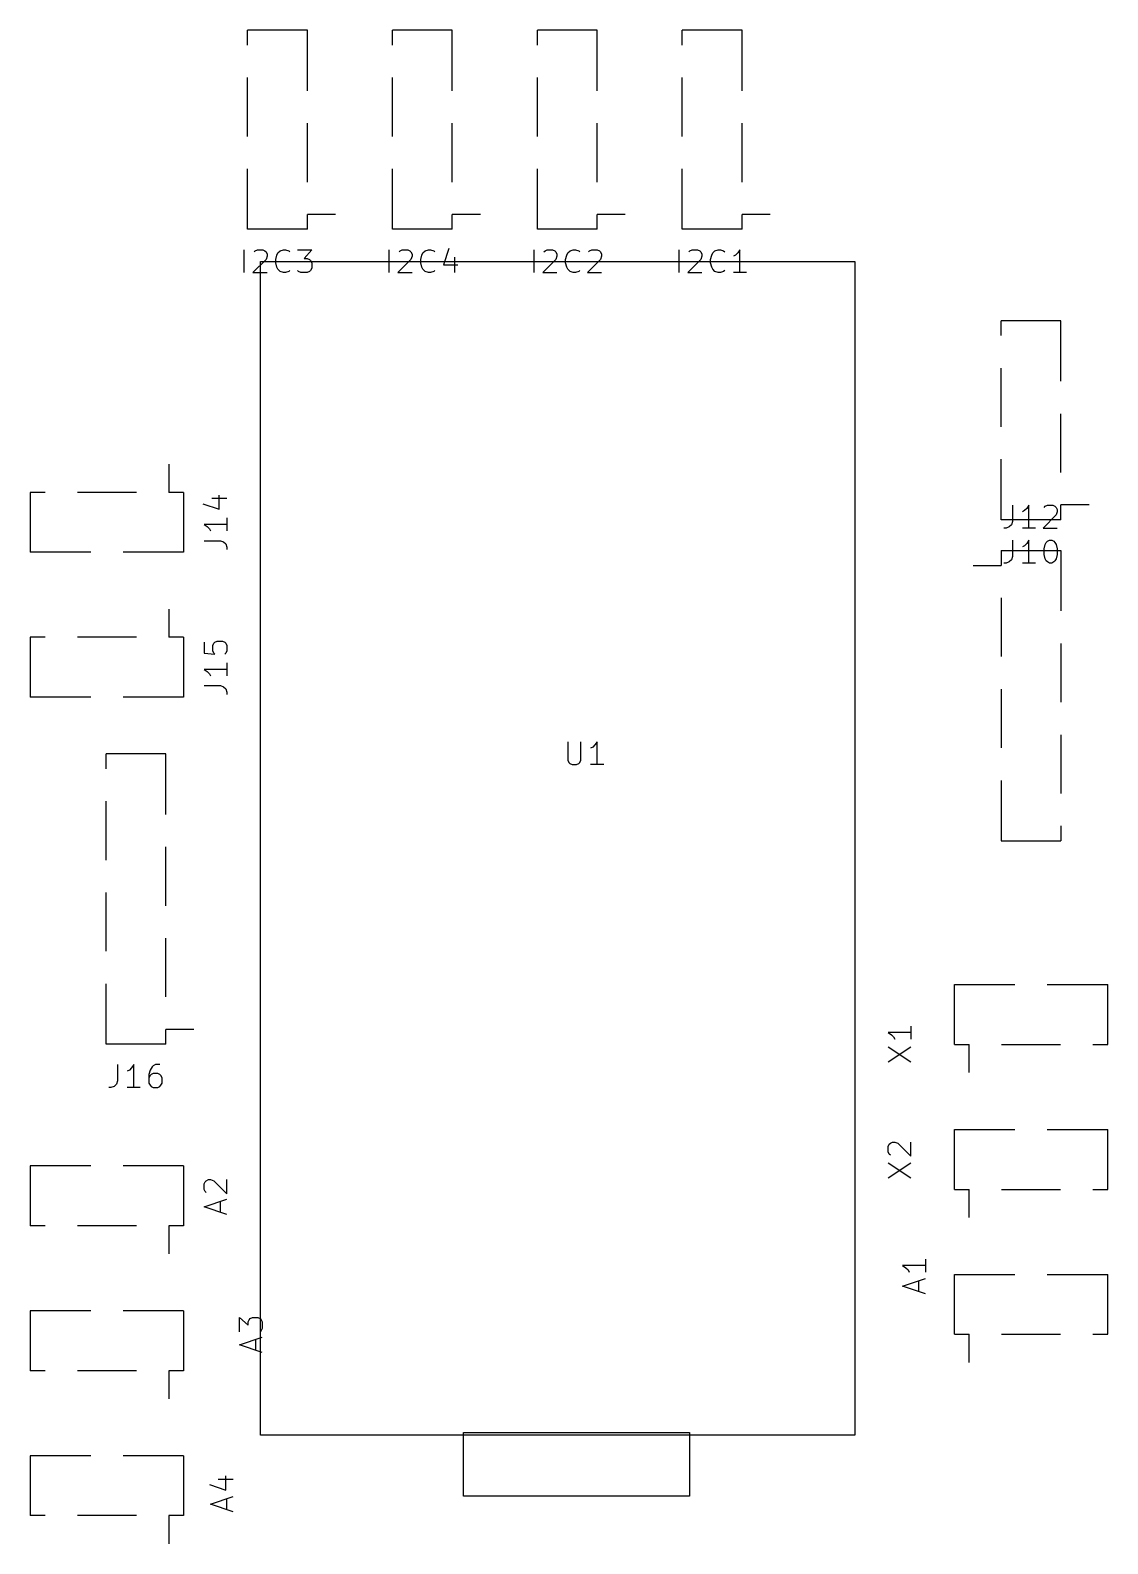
# Model space of a CAD drawing. Extents: x 1.1 to 48.3, y -67 to -0.7.
import ezdxf

# ---------------------------------------------------------------- set-up
doc = ezdxf.new("R2010")
doc.units = 0
doc.layers.add('LYELLOW', color=51, linetype='CONTINUOUS')

msp = doc.modelspace()

# ---------------------------------------------------------------- linework, layer by layer
at = {"layer": 'LYELLOW', "linetype": 'CONTINUOUS'}
for p, q in [((10.605, -1.32), (10.605, -0.67)), ((13.225, -0.67), (10.605, -0.67)), ((13.225, -3.32), (13.225, -0.67)), ((16.955, -1.32), (16.955, -0.67)), ((19.575, -0.67), (16.955, -0.67)), ((19.575, -3.32), (19.575, -0.67)), ((23.305, -1.32), (23.305, -0.67)), ((25.925, -0.67), (23.305, -0.67)), ((25.925, -3.32), (25.925, -0.67)), ((29.655, -1.32), (29.655, -0.67)), ((32.275, -0.67), (29.655, -0.67)), ((32.275, -3.32), (32.275, -0.67)), ((10.605, -5.32), (10.605, -2.74)), ((16.955, -5.32), (16.955, -2.74)), ((23.305, -5.32), (23.305, -2.74)), ((29.655, -5.32), (29.655, -2.74)), ((13.225, -7.32), (13.225, -4.74)), ((19.575, -7.32), (19.575, -4.74)), ((25.925, -7.32), (25.925, -4.74)), ((32.275, -7.32), (32.275, -4.74)), ((10.605, -9.39), (10.605, -6.74)), ((16.955, -9.39), (16.955, -6.74)), ((23.305, -9.39), (23.305, -6.74)), ((29.655, -9.39), (29.655, -6.74)), ((13.225, -9.39), (13.225, -8.74)), ((14.455, -8.74), (13.225, -8.74)), ((19.575, -9.39), (19.575, -8.74)), ((20.805, -8.74), (19.575, -8.74)), ((25.925, -9.39), (25.925, -8.74)), ((27.155, -8.74), (25.925, -8.74)), ((32.275, -9.39), (32.275, -8.74)), ((33.505, -8.74), (32.275, -8.74)), ((13.225, -9.39), (10.605, -9.39)), ((19.575, -9.39), (16.955, -9.39)), ((25.925, -9.39), (23.305, -9.39)), ((32.275, -9.39), (29.655, -9.39)), ((10.462619, -11.284819), (10.462619, -10.284819)), ((10.89119, -10.380057), (10.938809, -10.332438)), ((10.938809, -10.332438), (11.034047, -10.284819)), ((11.034047, -10.284819), (11.272142, -10.284819)), ((11.272142, -10.284819), (11.36738, -10.332438)), ((11.36738, -10.332438), (11.414999, -10.380057)), ((11.414999, -10.380057), (11.462618, -10.475295)), ((11.462618, -10.570533), (11.414999, -10.71339)), ((11.462618, -10.475295), (11.462618, -10.570533)), ((11.843571, -10.71339), (11.89119, -10.522914)), ((11.89119, -10.522914), (11.938809, -10.427676)), ((11.938809, -10.427676), (12.034047, -10.332438)), ((12.034047, -10.332438), (12.176904, -10.284819)), ((12.176904, -10.284819), (12.272142, -10.284819)), ((12.272142, -10.284819), (12.414999, -10.332438)), ((12.414999, -10.332438), (12.462618, -10.380057)), ((12.795952, -10.284819), (13.414999, -10.284819)), ((13.414999, -10.284819), (13.081666, -10.665771)), ((16.812619, -11.284819), (16.812619, -10.284819)), ((17.24119, -10.380057), (17.288809, -10.332438)), ((17.288809, -10.332438), (17.384047, -10.284819)), ((17.384047, -10.284819), (17.622142, -10.284819)), ((17.622142, -10.284819), (17.71738, -10.332438)), ((17.71738, -10.332438), (17.764999, -10.380057)), ((17.764999, -10.380057), (17.812618, -10.475295)), ((17.812618, -10.570533), (17.764999, -10.71339)), ((17.812618, -10.475295), (17.812618, -10.570533)), ((18.193571, -10.71339), (18.24119, -10.522914)), ((18.24119, -10.522914), (18.288809, -10.427676)), ((18.288809, -10.427676), (18.384047, -10.332438)), ((18.384047, -10.332438), (18.526904, -10.284819)), ((18.526904, -10.284819), (18.622142, -10.284819)), ((18.622142, -10.284819), (18.764999, -10.332438)), ((18.764999, -10.332438), (18.812618, -10.380057)), ((19.431666, -10.2372), (19.193571, -10.951485)), ((23.162619, -11.284819), (23.162619, -10.284819)), ((23.59119, -10.380057), (23.638809, -10.332438)), ((23.638809, -10.332438), (23.734047, -10.284819)), ((23.734047, -10.284819), (23.972142, -10.284819)), ((23.972142, -10.284819), (24.06738, -10.332438)), ((24.06738, -10.332438), (24.114999, -10.380057)), ((24.114999, -10.380057), (24.162618, -10.475295)), ((24.162618, -10.570533), (24.114999, -10.71339)), ((24.162618, -10.475295), (24.162618, -10.570533)), ((24.543571, -10.71339), (24.59119, -10.522914)), ((24.59119, -10.522914), (24.638809, -10.427676)), ((24.638809, -10.427676), (24.734047, -10.332438)), ((24.734047, -10.332438), (24.876904, -10.284819)), ((24.876904, -10.284819), (24.972142, -10.284819)), ((24.972142, -10.284819), (25.114999, -10.332438)), ((25.114999, -10.332438), (25.162618, -10.380057)), ((25.543571, -10.380057), (25.59119, -10.332438)), ((25.59119, -10.332438), (25.686428, -10.284819)), ((25.686428, -10.284819), (25.924523, -10.284819)), ((25.924523, -10.284819), (26.019761, -10.332438)), ((26.019761, -10.332438), (26.06738, -10.380057)), ((26.06738, -10.380057), (26.114999, -10.475295)), ((26.114999, -10.570533), (26.06738, -10.71339)), ((26.114999, -10.475295), (26.114999, -10.570533)), ((29.512619, -11.284819), (29.512619, -10.284819)), ((29.94119, -10.380057), (29.988809, -10.332438)), ((29.988809, -10.332438), (30.084047, -10.284819)), ((30.084047, -10.284819), (30.322142, -10.284819)), ((30.322142, -10.284819), (30.41738, -10.332438)), ((30.41738, -10.332438), (30.464999, -10.380057)), ((30.464999, -10.380057), (30.512618, -10.475295)), ((30.512618, -10.570533), (30.464999, -10.71339)), ((30.512618, -10.475295), (30.512618, -10.570533)), ((30.893571, -10.71339), (30.94119, -10.522914)), ((30.94119, -10.522914), (30.988809, -10.427676)), ((30.988809, -10.427676), (31.084047, -10.332438)), ((31.084047, -10.332438), (31.226904, -10.284819)), ((31.226904, -10.284819), (31.322142, -10.284819)), ((31.322142, -10.284819), (31.464999, -10.332438)), ((31.464999, -10.332438), (31.512618, -10.380057)), ((31.988809, -10.522914), (31.893571, -10.570533)), ((32.084047, -10.427676), (31.988809, -10.522914)), ((32.179285, -10.284819), (32.084047, -10.427676)), ((32.179285, -11.284819), (32.179285, -10.284819)), ((11.414999, -10.71339), (10.843571, -11.284819)), ((11.176, -10.795), (37.211, -10.795)), ((11.176, -62.23), (11.176, -10.795)), ((11.843571, -10.856247), (11.843571, -10.71339)), ((11.89119, -11.046723), (11.843571, -10.856247)), ((11.938809, -11.141961), (11.89119, -11.046723)), ((12.034047, -11.2372), (11.938809, -11.141961)), ((12.176904, -11.284819), (12.034047, -11.2372)), ((12.414999, -11.2372), (12.272142, -11.284819)), ((12.462618, -11.18958), (12.414999, -11.2372)), ((12.843571, -11.2372), (12.795952, -11.18958)), ((12.938809, -11.284819), (12.843571, -11.2372)), ((13.081666, -10.665771), (13.224523, -10.665771)), ((13.224523, -10.665771), (13.319761, -10.71339)), ((13.319761, -11.2372), (13.224523, -11.284819)), ((13.319761, -10.71339), (13.36738, -10.761009)), ((13.36738, -11.18958), (13.319761, -11.2372)), ((13.36738, -10.761009), (13.414999, -10.856247)), ((13.414999, -11.094342), (13.36738, -11.18958)), ((13.414999, -10.856247), (13.414999, -11.094342)), ((17.764999, -10.71339), (17.193571, -11.284819)), ((18.193571, -10.856247), (18.193571, -10.71339)), ((18.24119, -11.046723), (18.193571, -10.856247)), ((18.288809, -11.141961), (18.24119, -11.046723)), ((18.384047, -11.2372), (18.288809, -11.141961)), ((18.526904, -11.284819), (18.384047, -11.2372)), ((18.764999, -11.2372), (18.622142, -11.284819)), ((18.812618, -11.18958), (18.764999, -11.2372)), ((19.193571, -10.951485), (19.812618, -10.951485)), ((19.669761, -10.618152), (19.669761, -11.284819)), ((24.114999, -10.71339), (23.543571, -11.284819)), ((24.543571, -10.856247), (24.543571, -10.71339)), ((24.59119, -11.046723), (24.543571, -10.856247)), ((24.638809, -11.141961), (24.59119, -11.046723)), ((24.734047, -11.2372), (24.638809, -11.141961)), ((24.876904, -11.284819), (24.734047, -11.2372)), ((25.114999, -11.2372), (24.972142, -11.284819)), ((25.162618, -11.18958), (25.114999, -11.2372)), ((26.06738, -10.71339), (25.495952, -11.284819)), ((30.464999, -10.71339), (29.893571, -11.284819)), ((30.893571, -10.856247), (30.893571, -10.71339)), ((30.94119, -11.046723), (30.893571, -10.856247)), ((30.988809, -11.141961), (30.94119, -11.046723)), ((31.084047, -11.2372), (30.988809, -11.141961)), ((31.226904, -11.284819), (31.084047, -11.2372)), ((31.464999, -11.2372), (31.322142, -11.284819)), ((31.512618, -11.18958), (31.464999, -11.2372)), ((37.211, -10.795), (37.211, -62.23)), ((10.843571, -11.284819), (11.462618, -11.284819)), ((12.272142, -11.284819), (12.176904, -11.284819)), ((13.224523, -11.284819), (12.938809, -11.284819)), ((17.193571, -11.284819), (17.812618, -11.284819)), ((18.622142, -11.284819), (18.526904, -11.284819)), ((23.543571, -11.284819), (24.162618, -11.284819)), ((24.972142, -11.284819), (24.876904, -11.284819)), ((25.495952, -11.284819), (26.114999, -11.284819)), ((29.893571, -11.284819), (30.512618, -11.284819)), ((31.322142, -11.284819), (31.226904, -11.284819)), ((32.464999, -11.284819), (31.893571, -11.284819)), ((43.62452, -14.048617), (43.62452, -13.398617)), ((46.24452, -13.398617), (43.62452, -13.398617)), ((46.24452, -16.048617), (46.24452, -13.398617)), ((43.62452, -18.048617), (43.62452, -15.468617)), ((46.24452, -20.048617), (46.24452, -17.468617)), ((7.155, -19.685), (7.155, -20.915)), ((43.62452, -22.118617), (43.62452, -19.468617)), ((1.085, -20.915), (1.085, -23.535)), ((1.735, -20.915), (1.085, -20.915)), ((5.735, -20.915), (3.155, -20.915)), ((7.805, -20.915), (7.155, -20.915)), ((7.805, -20.915), (7.805, -23.535)), ((9.033152, -21.17738), (9.699819, -21.17738)), ((9.366485, -21.65357), (9.366485, -21.034523)), ((8.6522, -21.415475), (9.366485, -21.65357)), ((44.124996, -21.478436), (44.124996, -22.192721)), ((44.648806, -21.716531), (44.553568, -21.76415)), ((44.744044, -21.621293), (44.648806, -21.716531)), ((44.839282, -21.478436), (44.744044, -21.621293)), ((44.839282, -22.478436), (44.839282, -21.478436)), ((45.505949, -21.573674), (45.553568, -21.526055)), ((45.553568, -21.526055), (45.648806, -21.478436)), ((45.648806, -21.478436), (45.886901, -21.478436)), ((45.886901, -21.478436), (45.982139, -21.526055)), ((45.982139, -21.526055), (46.029758, -21.573674)), ((46.029758, -21.573674), (46.077377, -21.668912)), ((46.077377, -21.76415), (46.029758, -21.907007)), ((46.077377, -21.668912), (46.077377, -21.76415)), ((46.24452, -22.118617), (46.24452, -21.468617)), ((47.47452, -21.468617), (46.24452, -21.468617)), ((9.699819, -22.320237), (8.699819, -22.320237)), ((8.699819, -22.320237), (8.842676, -22.415475)), ((8.842676, -22.415475), (8.937914, -22.510713)), ((8.937914, -22.510713), (8.985533, -22.605951)), ((9.699819, -22.034523), (9.699819, -22.605951)), ((46.24452, -22.118617), (43.62452, -22.118617)), ((43.839282, -22.478436), (43.744044, -22.478436)), ((43.982139, -22.430817), (43.839282, -22.478436)), ((44.077377, -22.335578), (43.982139, -22.430817)), ((44.124996, -22.192721), (44.077377, -22.335578)), ((45.124996, -22.478436), (44.553568, -22.478436)), ((46.029758, -21.907007), (45.45833, -22.478436)), ((45.45833, -22.478436), (46.077377, -22.478436)), ((8.699819, -23.034523), (9.414104, -23.034523)), ((9.414104, -23.034523), (9.556961, -23.082142)), ((9.556961, -23.082142), (9.6522, -23.17738)), ((9.6522, -23.17738), (9.699819, -23.320237)), ((44.124996, -23.013436), (44.124996, -23.727721)), ((44.744044, -23.156293), (44.648806, -23.251531)), ((44.839282, -23.013436), (44.744044, -23.156293)), ((44.839282, -24.013436), (44.839282, -23.013436)), ((45.505949, -23.394388), (45.553568, -23.203912)), ((45.553568, -23.203912), (45.601187, -23.108674)), ((45.601187, -23.108674), (45.648806, -23.061055)), ((45.648806, -23.061055), (45.744044, -23.013436)), ((45.744044, -23.013436), (45.839282, -23.013436)), ((45.839282, -23.013436), (45.93452, -23.061055)), ((45.93452, -23.061055), (45.982139, -23.108674)), ((45.982139, -23.108674), (46.029758, -23.203912)), ((46.029758, -23.203912), (46.077377, -23.394388)), ((3.735, -23.535), (1.085, -23.535)), ((7.805, -23.535), (5.155, -23.535)), ((9.699819, -23.320237), (9.699819, -23.415475)), ((43.62452, -23.463617), (43.62452, -24.113617)), ((43.62452, -23.463617), (46.24452, -23.463617)), ((44.077377, -23.870578), (43.982139, -23.965817)), ((44.124996, -23.727721), (44.077377, -23.870578)), ((44.648806, -23.251531), (44.553568, -23.29915)), ((45.505949, -23.632483), (45.505949, -23.394388)), ((45.553568, -23.822959), (45.505949, -23.632483)), ((45.601187, -23.918197), (45.553568, -23.822959)), ((46.029758, -23.822959), (45.982139, -23.918197)), ((46.077377, -23.632483), (46.029758, -23.822959)), ((46.077377, -23.394388), (46.077377, -23.632483)), ((46.24452, -23.463617), (46.24452, -26.113617)), ((42.39452, -24.113617), (43.62452, -24.113617)), ((43.839282, -24.013436), (43.744044, -24.013436)), ((43.982139, -23.965817), (43.839282, -24.013436)), ((45.124996, -24.013436), (44.553568, -24.013436)), ((45.648806, -23.965817), (45.601187, -23.918197)), ((45.744044, -24.013436), (45.648806, -23.965817)), ((45.839282, -24.013436), (45.744044, -24.013436)), ((45.93452, -23.965817), (45.839282, -24.013436)), ((45.982139, -23.918197), (45.93452, -23.965817)), ((43.62452, -25.533617), (43.62452, -28.113617)), ((7.155, -26.035), (7.155, -27.265)), ((1.085, -27.265), (1.085, -29.885)), ((1.735, -27.265), (1.085, -27.265)), ((5.735, -27.265), (3.155, -27.265)), ((7.805, -27.265), (7.155, -27.265)), ((7.805, -27.265), (7.805, -29.885)), ((8.699819, -27.479761), (8.699819, -27.955951)), ((9.080771, -27.622618), (9.12839, -27.52738)), ((9.080771, -27.860713), (9.080771, -27.622618)), ((9.12839, -27.52738), (9.176009, -27.479761)), ((9.176009, -27.479761), (9.271247, -27.432142)), ((9.271247, -27.432142), (9.509342, -27.432142)), ((9.509342, -27.432142), (9.60458, -27.479761)), ((9.60458, -27.479761), (9.6522, -27.52738)), ((9.6522, -27.52738), (9.699819, -27.622618)), ((9.699819, -27.622618), (9.699819, -27.860713)), ((46.24452, -27.533617), (46.24452, -30.113617)), ((8.699819, -27.955951), (9.176009, -28.00357)), ((9.12839, -27.955951), (9.080771, -27.860713)), ((9.176009, -28.00357), (9.12839, -27.955951)), ((9.6522, -27.955951), (9.60458, -28.00357)), ((9.699819, -27.860713), (9.6522, -27.955951)), ((9.699819, -28.384523), (9.699819, -28.955951)), ((9.699819, -28.670237), (8.699819, -28.670237)), ((8.699819, -28.670237), (8.842676, -28.765475)), ((8.842676, -28.765475), (8.937914, -28.860713)), ((8.937914, -28.860713), (8.985533, -28.955951)), ((8.699819, -29.384523), (9.414104, -29.384523)), ((9.414104, -29.384523), (9.556961, -29.432142)), ((9.556961, -29.432142), (9.6522, -29.52738)), ((9.6522, -29.52738), (9.699819, -29.670237)), ((9.699819, -29.670237), (9.699819, -29.765475)), ((43.62452, -29.533617), (43.62452, -32.113617)), ((3.735, -29.885), (1.085, -29.885)), ((7.805, -29.885), (5.155, -29.885)), ((46.24452, -31.533617), (46.24452, -34.113617)), ((4.405, -33.025), (4.405, -32.375)), ((7.025, -32.375), (4.405, -32.375)), ((7.025, -35.025), (7.025, -32.375)), ((24.637801, -31.839612), (24.637801, -32.649448)), ((25.20945, -32.649448), (25.20945, -31.839612)), ((25.733461, -32.077799), (25.638186, -32.125437)), ((25.828736, -31.982524), (25.733461, -32.077799)), ((25.924011, -31.839612), (25.828736, -31.982524)), ((25.924011, -32.839998), (25.924011, -31.839612)), ((24.637801, -32.649448), (24.685438, -32.744723)), ((24.685438, -32.744723), (24.733076, -32.792361)), ((24.733076, -32.792361), (24.82835, -32.839998)), ((24.82835, -32.839998), (25.0189, -32.839998)), ((25.0189, -32.839998), (25.114175, -32.792361)), ((25.114175, -32.792361), (25.161812, -32.744723)), ((25.161812, -32.744723), (25.20945, -32.649448)), ((26.209835, -32.839998), (25.638186, -32.839998)), ((43.62452, -33.533617), (43.62452, -36.183617)), ((4.405, -37.025), (4.405, -34.445)), ((46.24452, -35.533617), (46.24452, -36.183617)), ((7.025, -39.025), (7.025, -36.445)), ((43.62452, -36.183617), (46.24452, -36.183617)), ((4.405, -41.025), (4.405, -38.445)), ((7.025, -43.025), (7.025, -40.445)), ((4.405, -45.095), (4.405, -42.445)), ((41.57452, -42.483617), (44.22452, -42.483617)), ((41.57452, -45.103617), (41.57452, -42.483617)), ((45.64452, -42.483617), (48.29452, -42.483617)), ((48.29452, -45.103617), (48.29452, -42.483617)), ((39.674339, -44.301712), (39.674339, -44.87314)), ((7.025, -45.095), (7.025, -44.445)), ((8.255, -44.445), (7.025, -44.445)), ((39.674339, -44.587426), (38.674339, -44.587426)), ((38.674339, -44.587426), (38.817196, -44.682664)), ((38.817196, -44.682664), (38.912434, -44.777902)), ((38.912434, -44.777902), (38.960053, -44.87314)), ((7.025, -45.095), (4.405, -45.095)), ((38.674339, -45.87314), (39.674339, -45.206474)), ((38.674339, -45.206474), (39.674339, -45.87314)), ((41.57452, -45.103617), (42.22452, -45.103617)), ((42.22452, -46.333617), (42.22452, -45.103617)), ((43.64452, -45.103617), (46.22452, -45.103617)), ((47.64452, -45.103617), (48.29452, -45.103617)), ((4.905476, -45.989819), (4.905476, -46.704104)), ((5.429286, -46.227914), (5.334048, -46.275533)), ((5.524524, -46.132676), (5.429286, -46.227914)), ((5.619762, -45.989819), (5.524524, -46.132676)), ((5.619762, -46.989819), (5.619762, -45.989819)), ((6.334048, -46.227914), (6.286429, -46.41839)), ((6.429286, -46.085057), (6.334048, -46.227914)), ((6.476905, -46.370771), (6.381667, -46.41839)), ((6.476905, -46.037438), (6.429286, -46.085057)), ((6.572143, -45.989819), (6.476905, -46.037438)), ((6.667381, -46.370771), (6.476905, -46.370771)), ((6.762619, -45.989819), (6.572143, -45.989819)), ((6.762619, -46.41839), (6.667381, -46.370771)), ((4.619762, -46.989819), (4.524524, -46.989819)), ((4.762619, -46.9422), (4.619762, -46.989819)), ((4.857857, -46.846961), (4.762619, -46.9422)), ((4.905476, -46.704104), (4.857857, -46.846961)), ((5.905476, -46.989819), (5.334048, -46.989819)), ((6.286429, -46.41839), (6.286429, -46.799342)), ((6.334048, -46.466009), (6.286429, -46.561247)), ((6.286429, -46.799342), (6.334048, -46.89458)), ((6.381667, -46.41839), (6.334048, -46.466009)), ((6.334048, -46.89458), (6.381667, -46.9422)), ((6.381667, -46.9422), (6.476905, -46.989819)), ((6.476905, -46.989819), (6.667381, -46.989819)), ((6.667381, -46.989819), (6.762619, -46.9422)), ((6.810238, -46.466009), (6.762619, -46.41839)), ((6.762619, -46.9422), (6.810238, -46.89458)), ((6.857857, -46.561247), (6.810238, -46.466009)), ((6.810238, -46.89458), (6.857857, -46.799342)), ((6.857857, -46.799342), (6.857857, -46.561247)), ((41.57452, -48.833617), (44.22452, -48.833617)), ((41.57452, -51.453617), (41.57452, -48.833617)), ((45.64452, -48.833617), (48.29452, -48.833617)), ((48.29452, -51.453617), (48.29452, -48.833617)), ((38.674339, -49.572188), (38.721958, -49.47695)), ((38.674339, -49.810283), (38.674339, -49.572188)), ((38.721958, -49.47695), (38.769577, -49.429331)), ((38.769577, -49.429331), (38.864815, -49.381712)), ((38.864815, -49.381712), (38.960053, -49.381712)), ((38.960053, -49.381712), (39.10291, -49.429331)), ((39.10291, -49.429331), (39.674339, -50.000759)), ((39.674339, -50.000759), (39.674339, -49.381712)), ((38.721958, -49.905521), (38.674339, -49.810283)), ((38.674339, -50.95314), (39.674339, -50.286474)), ((38.674339, -50.286474), (39.674339, -50.95314)), ((38.769577, -49.95314), (38.721958, -49.905521)), ((1.085, -50.43), (1.085, -53.05)), ((3.735, -50.43), (1.085, -50.43)), ((7.805, -50.43), (5.155, -50.43)), ((7.805, -50.43), (7.805, -53.05)), ((8.795057, -51.073333), (8.890295, -51.025714)), ((8.890295, -51.025714), (8.985533, -51.025714)), ((8.985533, -51.025714), (9.12839, -51.073333)), ((9.699819, -51.644761), (9.699819, -51.025714)), ((8.699819, -51.21619), (8.747438, -51.120952)), ((8.699819, -51.454285), (8.699819, -51.21619)), ((8.747438, -51.549523), (8.699819, -51.454285)), ((8.747438, -51.120952), (8.795057, -51.073333)), ((8.795057, -51.597142), (8.747438, -51.549523)), ((9.12839, -51.073333), (9.699819, -51.644761)), ((41.57452, -51.453617), (42.22452, -51.453617)), ((42.22452, -52.683617), (42.22452, -51.453617)), ((43.64452, -51.453617), (46.22452, -51.453617)), ((47.64452, -51.453617), (48.29452, -51.453617)), ((8.699819, -52.21619), (9.699819, -51.882857)), ((9.699819, -52.549523), (8.699819, -52.21619)), ((9.414104, -52.454285), (9.414104, -51.978095)), ((1.735, -53.05), (1.085, -53.05)), ((5.735, -53.05), (3.155, -53.05)), ((7.155, -53.05), (7.155, -54.28)), ((7.805, -53.05), (7.155, -53.05)), ((40.309339, -54.795045), (39.309339, -54.795045)), ((39.309339, -54.795045), (39.452196, -54.890283)), ((39.452196, -54.890283), (39.547434, -54.985521)), ((39.547434, -54.985521), (39.595053, -55.080759)), ((40.309339, -54.509331), (40.309339, -55.080759)), ((39.309339, -55.699807), (40.309339, -55.366474)), ((40.309339, -56.03314), (39.309339, -55.699807)), ((40.023624, -55.937902), (40.023624, -55.461712)), ((41.57452, -55.183617), (44.22452, -55.183617)), ((41.57452, -57.803617), (41.57452, -55.183617)), ((45.64452, -55.183617), (48.29452, -55.183617)), ((48.29452, -57.803617), (48.29452, -55.183617)), ((1.085, -56.78), (1.085, -59.4)), ((3.735, -56.78), (1.085, -56.78)), ((7.805, -56.78), (5.155, -56.78)), ((7.805, -56.78), (7.805, -59.4)), ((10.249819, -57.689761), (10.249819, -57.070714)), ((10.249819, -57.070714), (10.630771, -57.404047)), ((10.630771, -57.26119), (10.67839, -57.165952)), ((10.630771, -57.404047), (10.630771, -57.26119)), ((10.67839, -57.165952), (10.726009, -57.118333)), ((10.726009, -57.118333), (10.821247, -57.070714)), ((10.821247, -57.070714), (11.059342, -57.070714)), ((11.059342, -57.070714), (11.15458, -57.118333)), ((11.15458, -57.118333), (11.2022, -57.165952)), ((11.2022, -57.642142), (11.15458, -57.689761)), ((11.2022, -57.165952), (11.249819, -57.26119)), ((11.249819, -57.546904), (11.2022, -57.642142)), ((11.249819, -57.26119), (11.249819, -57.546904)), ((10.249819, -58.26119), (11.249819, -57.927857)), ((11.249819, -58.594523), (10.249819, -58.26119)), ((10.964104, -58.499285), (10.964104, -58.023095)), ((41.57452, -57.803617), (42.22452, -57.803617)), ((42.22452, -59.033617), (42.22452, -57.803617)), ((43.64452, -57.803617), (46.22452, -57.803617)), ((47.64452, -57.803617), (48.29452, -57.803617)), ((1.735, -59.4), (1.085, -59.4)), ((5.735, -59.4), (3.155, -59.4)), ((7.155, -59.4), (7.155, -60.63)), ((7.805, -59.4), (7.155, -59.4)), ((37.211, -62.23), (11.176, -62.23)), ((20.066, -62.103), (29.972, -62.103)), ((20.066, -64.897), (20.066, -62.103)), ((29.972, -62.103), (29.972, -64.897)), ((1.085, -63.13), (1.085, -65.75)), ((3.735, -63.13), (1.085, -63.13)), ((7.805, -63.13), (5.155, -63.13)), ((7.805, -63.13), (7.805, -65.75)), ((9.313152, -64.150952), (9.979819, -64.150952)), ((9.646485, -64.627142), (9.646485, -64.008095)), ((8.9322, -64.389047), (9.646485, -64.627142)), ((8.979819, -65.24619), (9.979819, -64.912857)), ((29.972, -64.897), (20.066, -64.897)), ((9.979819, -65.579523), (8.979819, -65.24619)), ((9.694104, -65.484285), (9.694104, -65.008095)), ((1.735, -65.75), (1.085, -65.75)), ((5.735, -65.75), (3.155, -65.75)), ((7.155, -65.75), (7.155, -66.98)), ((7.805, -65.75), (7.155, -65.75))]:
    msp.add_line(p, q, dxfattribs=at)

doc.saveas('drawing.dxf')
